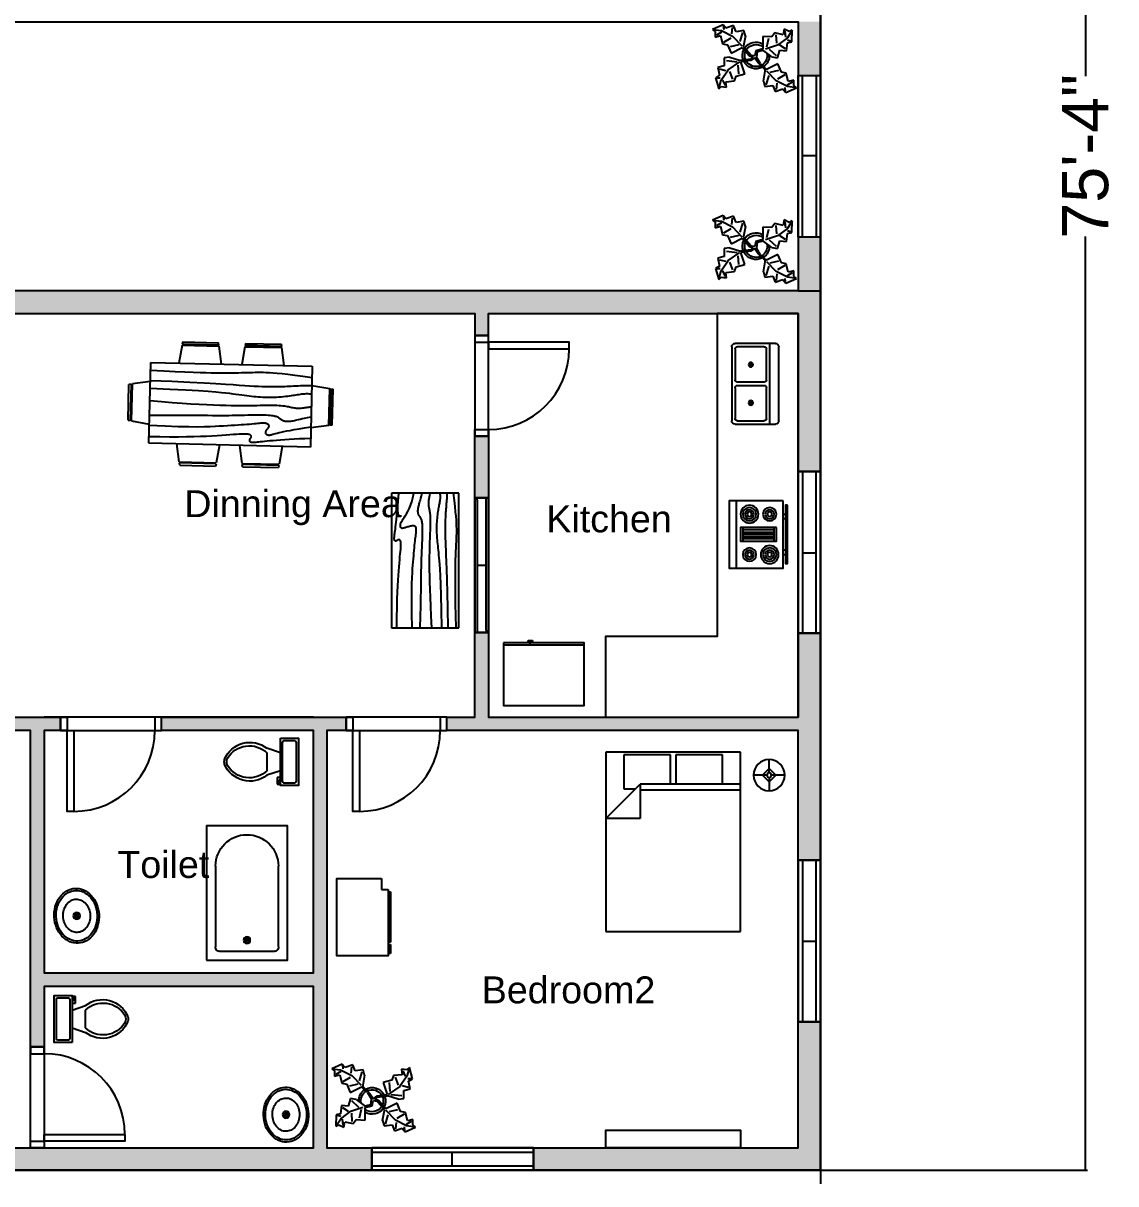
# Model space of a CAD drawing. Header units: inches. Extents: x -6214 to -2652, y -34 to 1855.
# Drawn here: x -3138 to -2652, y 35 to 552 of the extents above; entities that cross this region are included whole.
import ezdxf

# ---------------------------------------------------------------- set-up
doc = ezdxf.new("R2010")
doc.units = ezdxf.units.IN
doc.header["$MEASUREMENT"] = 0
for name, color, linetype in [('Blocks', 31, 'Continuous'), ('Dimension', 240, 'Continuous'), ('Door', 62, 'Continuous'), ('Hatches', 13, 'Continuous'), ('Text', 2, 'Continuous'), ('Window', 130, 'Continuous')]:
    doc.layers.add(name, color=color, linetype=linetype)
doc.styles.get("Standard").update_dxf_attribs({"font": 'arial.ttf'})
doc.dimstyles.new('Dim', dxfattribs={"dimscale": 5, "dimtxt": 4.125, "dimasz": 0.18, "dimexe": 0.18, "dimexo": 0.0625, "dimgap": 0.09, "dimtad": 0, "dimdec": 4, "dimzin": 0, "dimdsep": 46, "dimlunit": 4, "dimtxsty": 'Standard', "dimblk": 'ARCHTICK', "dimcen": 0.09, "dimadec": 0, "dimazin": 0, "dimtfac": 1, "dimtdec": 4, "dimtofl": 0, "dimtmove": 0, "dimatfit": 3, "dimfxl": 1, "dimtolj": 1, "dimtzin": 0, "dimarcsym": 0})

# ---------------------------------------------------------------- blocks, each defined once
blk = doc.blocks.new('Window1')
at = {"layer": 'Window'}
for p, q in [((-59, 5), (-60, 5)), ((-59, 1), (-60, 1)), ((-30, 5), (-30, 1)), ((-1, 5), (0, 5)), ((-1, 1), (0, 1))]:
    blk.add_line(p, q, dxfattribs=at)
blk.add_lwpolyline([(-60, 6), (0, 6), (0, 0), (-60, 0)], close=True, dxfattribs=at)
for points in [[(-59, 5), (-1, 5)], [(-1, 1), (-59, 1)]]:
    blk.add_lwpolyline(points, dxfattribs=at)
blk = doc.blocks.new('Window2')
at = {"layer": 'Window'}
for p, q in [((-72, 10), (0, 10)), ((-72, 0), (-72, 10)), ((-72, 8), (0, 8)), ((-36.29, 8), (-36.29, 2)), ((0, 10), (0, 0)), ((0, 2), (-72, 2)), ((0, 0), (-72, 0))]:
    blk.add_line(p, q, dxfattribs=at)
blk = doc.blocks.new('Range-Oven - 30 in top')
for p, q in [((0, -3), (30, -3)), ((12, -6), (18, -6)), ((13, -20), (13, -6)), ((14, -6), (14, -20)), ((15, -20), (15, -6)), ((16, -6), (16, -20)), ((17, -20), (17, -6)), ((18, -20), (12, -20)), ((6, -24), (6, -25)), ((8, -25), (8, -24)), ((22, -25), (22, -24)), ((24, -24), (24, -25))]:
    blk.add_line(p, q)
for points in [[(0, -24), (0, 0), (30, 0), (30, -24)], [(12, -21), (12, -5), (18, -5), (18, -21)], [(2, -26), (2, -25), (28, -25), (28, -26)]]:
    blk.add_lwpolyline(points, close=True)
for centre, radius in [((6, -9), 4), ((6, -9), 3), ((6, -9), 2), ((6, -9), 1), ((24, -9), 3), ((24, -9), 2), ((24, -9), 1), ((6, -18), 3), ((24, -18), 4), ((24, -18), 3), ((6, -18), 2), ((6, -18), 1), ((24, -18), 2), ((24, -18), 1)]:
    blk.add_circle(centre, radius)
blk = doc.blocks.new('Sink-double - 36 in top')
for p, q in [((-18, -4), (18, -4)), ((-0.75, -18.5), (-0.75, -6.5)), ((0.75, -6.5), (0.75, -18.5))]:
    blk.add_line(p, q)
for points in [[(-16.5, 0), (16.5, 0)], [(-18, -19.5), (-18, -1.5)], [(18, -1.5), (18, -19.5)], [(-16.5, -18.5), (-16.5, -6.5)], [(-15.5, -5.5), (-1.75, -5.5)], [(1.75, -5.5), (15.5, -5.5)], [(16.5, -6.5), (16.5, -18.5)], [(-1.75, -19.5), (-15.5, -19.5)], [(15.5, -19.5), (1.75, -19.5)], [(16.5, -21), (-16.5, -21)]]:
    blk.add_lwpolyline(points)
for centre, radius in [((-8.5, -12.5), 1), ((-8.5, -12.5), 0.5), ((8.5, -12.5), 1), ((8.5, -12.5), 0.5)]:
    blk.add_circle(centre, radius)
for centre, radius, start, end in [((-16.5, -1.5), 1.5, 90, 180), ((16.5, -1.5), 1.5, 0, 90), ((-15.5, -6.5), 1, 90, 180), ((-1.75, -6.5), 1, 0, 90), ((1.75, -6.5), 1, 90, 180), ((15.5, -6.5), 1, 0, 90), ((-16.5, -19.5), 1.5, 180, 270), ((-15.5, -18.5), 1, 180, 270), ((-1.75, -18.5), 1, 270, 0), ((1.75, -18.5), 1, 180, 270), ((15.5, -18.5), 1, 270, 0), ((16.5, -19.5), 1.5, 270, 0)]:
    blk.add_arc(centre, radius, start, end)
blk = doc.blocks.new('Bed - Queen')
at = {"linetype": 'Continuous'}
for p, q in [((0, -80.00003), (0, 0)), ((0, 0), (59.99999, 0)), ((59.99999, 0), (59.99999, -80.00003)), ((7.99999, -1.2), (28.79998, -1.2)), ((7.99999, -14.4), (7.99999, -1.2)), ((28.79998, -1.2), (28.79998, -14.4)), ((31.19999, -1.2), (51.99999, -1.2)), ((31.19999, -14.4), (31.19999, -1.2)), ((51.99999, -1.2), (51.99999, -16.4)), ((0, -14.4), (44.8, -14.4)), ((59.99999, -29.6), (44.8, -14.4)), ((44.8, -14.4), (44.8, -29.6)), ((44.8, -16.8), (0, -16.8)), ((51.99999, -16.4), (46.79936, -16.4)), ((44.8, -29.6), (59.99999, -29.6)), ((59.99999, -80.00003), (0, -80.00003))]:
    blk.add_line(p, q, dxfattribs=at)
blk = doc.blocks.new('Lamp - Table')
at = {"linetype": 'Continuous'}
for p, q in [((0, 7), (0, 1)), ((-1, 0), (-7, 0)), ((0, 3), (-3, 0)), ((-3, 0), (0, -3)), ((3, 0), (0, 3)), ((0, -3), (3, 0)), ((1, 0), (7, 0)), ((0, -1), (0, -7))]:
    blk.add_line(p, q, dxfattribs=at)
for radius in [7, 1]:
    blk.add_circle((0, 0), radius, dxfattribs=at)
blk = doc.blocks.new('Toilet - top')
for p, q in [((9.5, -6), (9.5, -2)), ((-10, -8.5), (-8, -8.5)), ((-10, -9.5), (-10, -8.5)), ((-7, -9.5), (-10, -9.5)), ((-8, -8.5), (-8, -8)), ((-7, -8), (-7, -9.5)), ((-4, -8), (-6, -14)), ((4, -8), (6, -14)), ((4, -14), (-4, -14))]:
    blk.add_line(p, q)
blk.add_lwpolyline([(10.5, -8), (10.5, 0), (-10.5, 0), (-10.5, -8)], close=True)
for points in [[(-9.5, -2), (-9.5, -6)], [(8.5, -1), (-8.5, -1)], [(-8.5, -7), (8.5, -7)]]:
    blk.add_lwpolyline(points)
for centre, radius, start, end in [((-8.62, -1.88), 0.884, 81.8699, 188.1301), ((8.62, -1.88), 0.884, 351.8699, 98.1301), ((-8.62, -6.12), 0.884, 171.8699, 278.1301), ((8.62, -6.12), 0.884, 261.8699, 8.1301), ((3.52, -21.58), 12.17, 141.4691, 247.9714), ((4.2, -21.82), 11.33, 136.3677, 238.9468), ((-3.52, -21.58), 12.17, 292.0284, 38.5307), ((-4.2, -21.82), 11.33, 301.053, 43.6321), ((0, -27.88), 4, 245.7318, 294.2682), ((0, -29), 4, 254.8605, 285.1395)]:
    blk.add_arc(centre, radius, start, end)
blk = doc.blocks.new('Bath Tub - 26 x 60 in.')
for p, q in [((8, -18), (10, -18)), ((9, -17), (9, -19))]:
    blk.add_line(p, q)
blk.add_lwpolyline([(0, -36), (0, 0), (60, 0), (60, -36)], close=True)
for points in [[(6, -4), (42, -4)], [(4, -30), (4, -6)], [(42, -32), (6, -32)]]:
    blk.add_lwpolyline(points)
for radius in [1.5, 1]:
    blk.add_circle((9, -18), radius)
for centre, radius, start, end in [((5.75, -5.75), 1.77, 81.8699, 188.1301), ((42, -18), 14, 270, 90), ((5.75, -30.25), 1.77, 171.8699, 278.1301)]:
    blk.add_arc(centre, radius, start, end)
blk = doc.blocks.new('Sink - Oval top')
for p, q in [((-1, 0), (1, 0)), ((0, 1), (0, -1))]:
    blk.add_line(p, q)
at = {"linetype": 'Continuous'}
for points in [[(-12.23, 0.39, 0.117634), (-11.46, -3.36, 0.104469), (-8.88, -6.8, 0.090016), (-5.08, -9.07, 0.08192), (-0.32, -10.02, 0.08192), (4.49, -9.38, 0.090016), (8.42, -7.36, 0.104469), (11.22, -4.09, 0.117634), (12.23, -0.39, 0.117634), (11.46, 3.36, 0.104469), (8.88, 6.8, 0.090016), (5.08, 9.07, 0.08192), (0.32, 10.02, 0.08192), (-4.49, 9.38, 0.090016), (-8.42, 7.36, 0.104469), (-11.22, 4.09, 0.117634)], [(-11.29, 0.16, 0.118622), (-10.52, -3.25, 0.104678), (-8.07, -6.36, 0.089562), (-4.54, -8.37, 0.081185), (-0.13, -9.15, 0.081185), (4.3, -8.49, 0.089562), (7.89, -6.58, 0.104678), (10.42, -3.55, 0.118622), (11.29, -0.16, 0.118622), (10.52, 3.25, 0.104678), (8.07, 6.36, 0.089562), (4.54, 8.37, 0.081185), (0.13, 9.15, 0.081185), (-4.3, 8.49, 0.089562), (-7.89, 6.58, 0.104678), (-10.42, 3.55, 0.118622)], [(-7.42, 0.08, 0.118283), (-6.91, -2.17, 0.104607), (-5.29, -4.21, 0.089718), (-2.97, -5.53, 0.081436), (-0.07, -6.04, 0.081436), (2.84, -5.59, 0.089718), (5.2, -4.33, 0.104607), (6.86, -2.32, 0.118283), (7.42, -0.08, 0.118283), (6.91, 2.17, 0.104607), (5.29, 4.21, 0.089718), (2.97, 5.53, 0.081436), (0.07, 6.04, 0.081436), (-2.84, 5.59, 0.089718), (-5.2, 4.33, 0.104607), (-6.86, 2.32, 0.118283)]]:
    blk.add_lwpolyline(points, format="xyb", close=True, dxfattribs=at)
for radius in [1.5, 1]:
    blk.add_circle((0, 0), radius)
blk = doc.blocks.new('Dining Set - 36 x 72 in.')
at = {"linetype": 'Continuous'}
for p, q in [((-22.2343, 26.00059), (-23.4847, 17.99762)), ((-22.2304, 26), (-5.7608, 26)), ((-22, 27.5), (-22.1562, 26.50042)), ((-5.8416, 26.5), (-22.1534, 26.5)), ((-22, 27.5), (-6, 27.5)), ((-5.8437, 26.49966), (-6, 27.5)), ((-4.5152, 17.99762), (-5.7655, 25.99926)), ((5.7657, 26.00059), (4.5153, 17.99762)), ((5.7696, 26), (22.2392, 26)), ((6, 27.5), (5.8438, 26.50042)), ((22.1584, 26.5), (5.8466, 26.5)), ((6, 27.5), (22, 27.5)), ((22.1563, 26.49966), (22, 27.5)), ((23.4848, 17.99762), (22.2345, 25.99926)), ((36, 18), (-36, 18)), ((-36, 18), (-36, -18)), ((36, -18), (36, 18)), ((-45.5, 8), (-44.5004, 8.15617)), ((-45.5, 8), (-45.5, -8)), ((-44.5, -8.15843), (-44.5, 8.15338)), ((-44.0006, 8.23428), (-35.9976, 9.48474)), ((-44, 8.23041), (-44, -8.23915)), ((44.0006, 8.23428), (35.9976, 9.48474)), ((44, 8.23041), (44, -8.23915)), ((44.5, -8.15843), (44.5, 8.15338)), ((45.5, 8), (44.5005, 8.15617)), ((45.5, 8), (45.5, -8)), ((-44.4997, -8.15631), (-45.5, -8)), ((-35.9976, -9.48476), (-43.9993, -8.2345)), ((35.9976, -9.48476), (43.9993, -8.2345)), ((44.4997, -8.15631), (45.5, -8)), ((-36, -18), (36, -18)), ((-22.2343, -26.0006), (-23.4847, -17.99762)), ((-4.5152, -17.99762), (-5.7655, -25.99928)), ((5.7657, -26.0006), (4.5153, -17.99762)), ((23.4848, -17.99762), (22.2345, -25.99928)), ((-22.2304, -26), (-5.7608, -26)), ((-22, -27.5), (-22.1562, -26.50044)), ((-5.8416, -26.5), (-22.1534, -26.5)), ((-22, -27.5), (-6, -27.5)), ((-5.8437, -26.49967), (-6, -27.5)), ((5.7696, -26), (22.2392, -26)), ((6, -27.5), (5.8438, -26.50044)), ((22.1584, -26.5), (5.8466, -26.5)), ((6, -27.5), (22, -27.5)), ((22.1563, -26.49967), (22, -27.5))]:
    blk.add_line(p, q, dxfattribs=at)
for points in [[(-36, 15), (-31.1772, 14.97754), (-26.8079, 14.91406), (-22.8538, 14.81543), (-19.276, 14.6875), (-16.0362, 14.53613), (-13.0957, 14.36718), (-10.4159, 14.18652), (-7.9583, 14), (-5.6904, 13.81315), (-3.6035, 13.63021), (-1.6954, 13.45508), (0.0365, 13.29166), (1.5945, 13.14388), (2.9811, 13.01562), (4.1988, 12.9108), (5.25, 12.83333), (6.1393, 12.78613), (6.8802, 12.76823), (7.4883, 12.77767), (7.9792, 12.8125), (8.3685, 12.87077), (8.6719, 12.95052), (8.9049, 13.0498), (9.0833, 13.16666), (9.2205, 13.29899), (9.3216, 13.44401), (9.3895, 13.59879), (9.4271, 13.76041), (9.4373, 13.92594), (9.4232, 14.09245), (9.3875, 14.257), (9.3333, 14.41666), (9.2638, 14.56917), (9.1836, 14.71484), (9.0975, 14.85465), (9.0104, 14.98958), (8.9272, 15.1206), (8.8529, 15.2487), (8.7922, 15.37483), (8.75, 15.5), (8.7305, 15.62467), (8.7344, 15.74739), (8.7617, 15.86621), (8.8125, 15.97916), (8.8867, 16.08431), (8.9844, 16.17968), (9.1055, 16.26334), (9.25, 16.33333), (9.4189, 16.38802), (9.6172, 16.42708), (9.8506, 16.45052), (10.125, 16.45833), (10.4463, 16.45052), (10.8203, 16.42708), (11.2529, 16.38802), (11.75, 16.33333), (12.3184, 16.26318), (12.9694, 16.17838), (13.7151, 16.07991), (14.5677, 15.96875), (15.5395, 15.84586), (16.6426, 15.71224), (17.8893, 15.56884), (19.2917, 15.41666), (20.859, 15.25667), (22.5879, 15.08984), (24.4721, 14.91715), (26.5052, 14.73958), (28.6809, 14.5581), (30.9929, 14.3737), (33.4347, 14.18733), (36, 14)], [(-36, 10), (-28.9766, 10.14274), (-23.1725, 10.20442), (-18.4241, 10.19775), (-14.5677, 10.13541), (-11.4399, 10.03011), (-8.877, 9.89453), (-6.7154, 9.74137), (-4.7917, 9.58333), (-2.9698, 9.43082), (-1.2246, 9.28515), (0.4415, 9.14534), (2.026, 9.01041), (3.5266, 8.87939), (4.9408, 8.7513), (6.266, 8.62516), (7.5, 8.5), (8.6411, 8.37549), (9.6914, 8.2539), (10.6538, 8.13818), (11.5312, 8.03125), (12.3267, 7.93603), (13.043, 7.85547), (13.6831, 7.79248), (14.25, 7.75), (14.7471, 7.7303), (15.1797, 7.73307), (15.5537, 7.75732), (15.875, 7.80208), (16.1494, 7.86637), (16.3828, 7.94922), (16.5811, 8.04964), (16.75, 8.16666), (16.8944, 8.29915), (17.0143, 8.44531), (17.1089, 8.60319), (17.1771, 8.77083), (17.218, 8.94629), (17.2305, 9.1276), (17.2137, 9.31282), (17.1667, 9.5), (17.0895, 9.6875), (16.987, 9.875), (16.8649, 10.0625), (16.7292, 10.25), (16.5856, 10.4375), (16.4401, 10.625), (16.2985, 10.8125), (16.1667, 11), (16.05, 11.18733), (15.9518, 11.3737), (15.8752, 11.5581), (15.8229, 11.73958), (15.798, 11.91715), (15.8034, 12.08984), (15.842, 12.25667), (15.9167, 12.41666), (16.0295, 12.56836), (16.1784, 12.70833), (16.3605, 12.83268), (16.5729, 12.9375), (16.8127, 13.01888), (17.0768, 13.07291), (17.3625, 13.0957), (17.6667, 13.08333), (17.9894, 13.03312), (18.3418, 12.94726), (18.7382, 12.82918), (19.1927, 12.68229), (19.7195, 12.51001), (20.3327, 12.31575), (21.0465, 12.10294), (21.875, 11.875), (22.8357, 11.63354), (23.959, 11.37304), (25.2786, 11.08618), (26.8282, 10.76562), (28.6414, 10.40405), (30.752, 9.99414), (33.1936, 9.52856), (36, 9)], [(-36, 5.5), (-30.7157, 5.3348), (-26.069, 5.20963), (-21.9946, 5.11767), (-18.4271, 5.05208), (-15.3009, 5.00602), (-12.5508, 4.97265), (-10.1112, 4.94515), (-7.9167, 4.91666), (-5.909, 4.88167), (-4.0586, 4.83984), (-2.3429, 4.79215), (-0.7396, 4.73958), (0.7739, 4.6831), (2.22, 4.6237), (3.6213, 4.56233), (5, 4.5), (6.373, 4.43782), (7.7344, 4.3776), (9.0723, 4.32129), (10.375, 4.27083), (11.6309, 4.22819), (12.8281, 4.19531), (13.9551, 4.17415), (15, 4.16666), (15.954, 4.17448), (16.819, 4.19791), (17.6001, 4.23698), (18.3021, 4.29166), (18.9299, 4.36198), (19.4883, 4.44791), (19.9823, 4.54948), (20.4167, 4.66666), (20.7969, 4.79899), (21.1302, 4.94401), (21.4245, 5.09879), (21.6875, 5.26041), (21.9271, 5.42594), (22.1511, 5.59245), (22.3672, 5.757), (22.5834, 5.91666), (22.8065, 6.06868), (23.0404, 6.21093), (23.2879, 6.34147), (23.5521, 6.45833), (23.8358, 6.55957), (24.142, 6.64323), (24.4735, 6.70735), (24.8334, 6.75), (25.2235, 6.76969), (25.642, 6.76692), (26.0858, 6.74267), (26.5521, 6.69791), (27.0379, 6.63362), (27.5404, 6.55078), (28.0565, 6.45036), (28.5834, 6.33333), (29.1242, 6.19987), (29.7071, 6.04687), (30.3661, 5.87044), (31.1354, 5.66666), (32.0493, 5.43164), (33.142, 5.16146), (34.4475, 4.85221), (36, 4.5)], [(-36, -1), (-30.7915, -0.6591), (-26.0195, -0.38216), (-21.6519, -0.16284), (-17.6563, 0.00521), (-14.0005, 0.12833), (-10.6523, 0.21289), (-7.5796, 0.26522), (-4.75, 0.29166), (-2.134, 0.29793), (0.2878, 0.28711), (2.5317, 0.26163), (4.6146, 0.22396), (6.5529, 0.17651), (8.3633, 0.12174), (10.0623, 0.06209), (11.6667, 0), (13.1899, -0.06201), (14.6341, -0.1211), (15.9982, -0.17432), (17.2813, -0.21875), (18.4823, -0.25147), (19.6003, -0.26953), (20.6343, -0.27002), (21.5834, -0.25), (22.4481, -0.20768), (23.2357, -0.14584), (23.9549, -0.06836), (24.6146, 0.02083), (25.2235, 0.11784), (25.7904, 0.21875), (26.3241, 0.31966), (26.8334, 0.41666), (27.3265, 0.50618), (27.8099, 0.58593), (28.2894, 0.65397), (28.7709, 0.70833), (29.2601, 0.74707), (29.763, 0.76823), (30.2855, 0.76985), (30.8334, 0.75), (31.4088, 0.70784), (31.9994, 0.64713), (32.589, 0.57275), (33.1615, 0.48958), (33.7008, 0.4025), (34.1908, 0.3164), (34.6153, 0.23616), (34.9584, 0.16666), (35.2099, 0.11165), (35.3848, 0.07031), (35.504, 0.04069), (35.5886, 0.02083), (35.6594, 0.00879), (35.7377, 0.0026), (35.8442, 0.00032), (36, 0)], [(-36, -6.5), (-27.1843, -6.31267), (-20.084, -6.1263), (-14.469, -5.9419), (-10.1094, -5.76042), (-6.7752, -5.58285), (-4.2363, -5.41016), (-2.2629, -5.24333), (-0.625, -5.08334), (0.8708, -4.93099), (2.2715, -4.78646), (3.5872, -4.64974), (4.8281, -4.52084), (6.0046, -4.39974), (7.127, -4.28646), (8.2053, -4.18099), (9.25, -4.08334), (10.2705, -3.99382), (11.2734, -3.91407), (12.2647, -3.84603), (13.25, -3.79167), (14.2354, -3.75293), (15.2266, -3.73177), (16.2295, -3.73015), (17.25, -3.75), (18.2912, -3.79248), (19.3451, -3.85547), (20.4009, -3.93604), (21.4479, -4.03125), (22.4754, -4.13819), (23.4727, -4.25391), (24.4289, -4.37549), (25.3334, -4.5), (26.1785, -4.62492), (26.9694, -4.74935), (27.7145, -4.87281), (28.4219, -4.99479), (29.1, -5.11483), (29.7572, -5.23242), (30.4016, -5.34709), (31.0417, -5.45834), (31.6837, -5.56437), (32.3262, -5.65821), (32.9658, -5.73153), (33.599, -5.77604), (34.2224, -5.78345), (34.8327, -5.74545), (35.4264, -5.65373), (36, -5.5)], [(-36, -10), (-26.4022, -9.81299), (-18.4675, -9.62891), (-11.9839, -9.45069), (-6.7396, -9.28125), (-2.5226, -9.12354), (0.8789, -8.98047), (3.6769, -8.85498), (6.0833, -8.75), (8.2767, -8.66765), (10.3021, -8.60677), (12.1712, -8.56543), (13.8958, -8.54167), (15.4876, -8.53353), (16.9583, -8.53907), (18.3197, -8.55632), (19.5834, -8.58334), (20.7616, -8.61841), (21.8685, -8.66081), (22.9188, -8.71004), (23.9271, -8.76563), (24.9081, -8.82707), (25.8763, -8.89388), (26.8465, -8.96558), (27.8334, -9.04167), (28.8474, -9.12118), (29.8828, -9.20117), (30.93, -9.27824), (31.9792, -9.34896), (33.0205, -9.40991), (34.0443, -9.45768), (35.0407, -9.48885), (36, -9.5)], [(-36, -14.5), (-30.0881, -14.33513), (-25.0332, -14.21224), (-20.7312, -14.12647), (-17.0781, -14.07292), (-13.97, -14.04671), (-11.3027, -14.04297), (-8.9724, -14.05681), (-6.875, -14.08334), (-4.9224, -14.11833), (-3.0905, -14.16016), (-1.3709, -14.20785), (0.2448, -14.26042), (1.7647, -14.3169), (3.1973, -14.3763), (4.5507, -14.43767), (5.8333, -14.5), (7.0554, -14.5621), (8.235, -14.62175), (9.3922, -14.67652), (10.5469, -14.72396), (11.7192, -14.76164), (12.929, -14.78711), (14.1965, -14.79794), (15.5417, -14.79167), (16.9933, -14.76424), (18.6152, -14.70508), (20.4804, -14.60197), (22.6615, -14.44271), (25.2312, -14.21509), (28.2624, -13.9069), (31.8277, -13.50594), (36, -13)]]:
    blk.add_lwpolyline(points, dxfattribs=at)
blk = doc.blocks.new('Plant - Rubber or Philodendron')
at = {"linetype": 'Continuous'}
for p, q in [((-16.2005, 11.4774), (-13.9899, 8.1064)), ((-16.2005, 11.4774), (-14.8639, 10.7964)), ((-16.0159, 6.3329), (-16.2005, 11.4774)), ((-14.8639, 10.7964), (-12.6195, 11.8975)), ((-13.3174, 8.325), (-13.0735, 11.0065)), ((-12.6195, 11.8975), (-12.1909, 9.4345)), ((4.6914, 8.8812), (5.3859, 11.2828)), ((5.3859, 11.2828), (8.8871, 10.7908)), ((5.9878, 10.4842), (7.1971, 6.3869)), ((8.8871, 10.7908), (9.9809, 13.4933)), ((9.9809, 13.4933), (13.3837, 12.301)), ((15.3859, 11.3055), (10.3916, 8.7942)), ((10.5828, 12.6946), (10.8893, 9.7953)), ((13.3837, 12.301), (14.68, 13.9039)), ((14.5816, 13.2037), (14.3848, 11.8033)), ((14.68, 13.9039), (19.3848, 11.8146)), ((15.2875, 10.6053), (17.5907, 9.2105)), ((19.3848, 11.8146), (15.3859, 11.3055)), ((19.3848, 11.8146), (18.1868, 10.9119)), ((18.1868, 10.9119), (18.1925, 8.4119)), ((-14.0069, 5.8704), (-16.0159, 6.3329)), ((-15.3434, 6.5514), (-13.9984, 6.9884)), ((-13.5868, 2.2894), (-14.0069, 5.8704)), ((-13.9899, 8.1064), (-9.5434, 4.7185)), ((-12.1909, 9.4345), (-8.3829, 10.3)), ((-8.8369, 9.409), (-9.0894, 5.6095)), ((-8.3829, 10.3), (-7.0549, 8.501)), ((-7.0549, 8.501), (-3.0284, 8.6941)), ((-4.8529, 4.012), (-5.7184, 7.82)), ((-3.0284, 8.6941), (-3.0709, 3.1041)), ((4.6914, 8.8812), (5.5014, 4.4831)), ((10.3916, 8.7942), (6.2847, 4.4028)), ((14.2977, 6.1031), (10.9934, 7.9956)), ((14.8995, 5.3044), (12.7005, 4.8994)), ((15.7909, 9.1065), (14.8995, 5.3044)), ((18.1925, 8.4119), (15.7909, 9.1065)), ((-10.6784, 2.491), (-13.5868, 2.2894)), ((-13.1329, 3.1804), (-10.6614, 4.727)), ((-9.5858, -0.8715), (-10.6784, 2.491)), ((-9.5434, 4.7185), (-4.1917, 2.9888)), ((-9.1318, 0.0195), (-5.9793, 2.9025)), ((-7.1228, -0.443), (-3.5248, 2.2131)), ((-3.5248, 2.2131), (-3.3011, 2.4355)), ((-3.3011, 2.4355), (-0.5306, 1.7947)), ((-3.0709, 3.1041), (0.0797, 2.3163)), ((-0.5306, 1.7947), (-0.2255, -0.5527)), ((-0.5306, 1.7947), (-0.5306, 1.7947)), ((0.0797, 2.3163), (0.4866, -0.031)), ((0.4866, -0.031), (2.1141, 0.2298)), ((2.1141, 0.2298), (5.4346, 3.9146)), ((6.1032, 3.6844), (2.8262, -0.031)), ((5.4346, 3.9146), (5.5014, 4.4831)), ((11.1089, 1.1958), (6.1032, 3.6844)), ((7.7005, 4.8881), (11.5025, 3.9967)), ((12.7005, 4.8994), (11.1089, 1.1958)), ((-11.3237, -7.2629), (-9.7321, -3.5593)), ((-9.7321, -3.5593), (-4.7264, -6.0479)), ((-7.1228, -0.443), (-9.5858, -0.8715)), ((-2.019, -3.6148), (-4.7264, -6.0479)), ((-4.0579, -6.2781), (-0.9375, -3.1608)), ((-2.019, -3.6148), (-0.2255, -0.5527)), ((-0.9375, -3.1608), (0.5883, -0.8135)), ((0.5883, -0.8135), (2.2447, -2.0916)), ((2.8262, -0.031), (1.3003, -0.5527)), ((1.3003, -0.5527), (2.4193, -1.4655)), ((2.2447, -2.0916), (6.7108, -2.6626)), ((2.4193, -1.4655), (6.895, -2.1175)), ((4.943, -7.9659), (6.7108, -2.6626)), ((11.6605, -0.5413), (6.895, -2.1175)), ((12.3677, -6.1981), (7.219, -2.6772)), ((8.125, -4.0768), (7.7715, -7.9659)), ((8.3544, -2.7453), (13.1973, -2.1704)), ((11.6605, -0.5413), (14.1354, -0.8948)), ((14.1354, -0.8948), (14.1354, -4.4304)), ((14.1354, -4.4304), (16.9638, -5.1375)), ((16.9638, -5.1375), (16.2567, -8.673)), ((-14.4141, -11.4699), (-13.5228, -7.6679)), ((-13.5228, -7.6679), (-11.3237, -7.2629)), ((-12.921, -8.4665), (-9.6166, -10.359)), ((-6.3237, -7.2516), (-10.1257, -6.3602)), ((-9.0148, -11.1577), (-4.9047, -6.8122)), ((-4.611, -12.8477), (-5.8203, -8.7504)), ((-4.1246, -6.8466), (-4.0579, -6.2781)), ((-3.3146, -11.2447), (-4.1246, -6.8466)), ((8.8321, -9.0266), (4.943, -7.9659)), ((9.5392, -11.1479), (8.8321, -9.0266)), ((10.2463, -10.4408), (11.6605, -6.9053)), ((15.5496, -10.7943), (12.3677, -6.1981)), ((16.2567, -5.8446), (13.4283, -6.5517)), ((17.3174, -9.7337), (15.9032, -9.7337)), ((16.2567, -8.673), (18.0245, -9.7337)), ((18.0245, -9.7337), (16.6103, -14.6834)), ((-18.008, -14.1781), (-16.8101, -13.2754)), ((-18.008, -14.1781), (-14.0091, -13.669)), ((-13.3032, -16.2674), (-18.008, -14.1781)), ((-16.8157, -10.7754), (-14.4141, -11.4699)), ((-16.8101, -13.2754), (-16.8157, -10.7754)), ((-13.9107, -12.9688), (-16.2139, -11.574)), ((-14.0091, -13.669), (-9.0148, -11.1577)), ((-12.0069, -14.6645), (-13.3032, -16.2674)), ((-13.2048, -15.5672), (-13.008, -14.1668)), ((-8.6042, -15.8568), (-12.0069, -14.6645)), ((-9.206, -15.0581), (-9.5126, -12.1588)), ((-7.5103, -13.1543), (-8.6042, -15.8568)), ((-4.0092, -13.6463), (-7.5103, -13.1543)), ((-3.3146, -11.2447), (-4.0092, -13.6463)), ((13.4283, -11.5015), (9.5392, -11.1479)), ((13.0748, -13.9763), (13.4283, -11.5015)), ((15.5496, -13.6228), (13.0748, -13.9763)), ((14.8425, -10.7943), (13.7819, -13.2692)), ((16.6103, -14.6834), (15.5496, -10.7943)), ((16.6103, -14.6834), (15.5496, -13.6228))]:
    blk.add_line(p, q, dxfattribs=at)
for centre, radius, start, end in [((0, 0), 6.1275, 34.37569, 120.1028), ((0.0308, 0.1664), 6, 178.6147, 235.1169), ((0.0308, 0.1664), 5, 168.1647, 238.6725), ((-0.0601, -0.2075), 5.2461, 33.82192, 124.9414), ((-0.2664, 0.1682), 5.2775, 338.4094, 20.03007), ((-0.098, 0.1364), 6.1288, 341.2017, 26.09184), ((-0.0234, 0.3825), 6.1492, 242.5812, 331.2714), ((-0.1102, 0.4886), 5.2883, 247.3711, 327.472)]:
    blk.add_arc(centre, radius, start, end, dxfattribs=at)
blk = doc.blocks.new('Refrigerator-2 door - 36 in top')
for p, q in [((0, -26.999999), (36, -26.999999)), ((11, -27.999999), (11, -28.999999)), ((11, -28.999999), (13, -28.999999)), ((12, -26.999999), (12, -28.999999)), ((13, -28.999999), (13, -27.999999))]:
    blk.add_line(p, q)
blk.add_lwpolyline([(0, -27.999999), (0, 0), (36, 0), (36, -27.999999)], close=True)
blk = doc.blocks.new('Table - Rectangular Woodgrain 60 x 30 in.')
at = {"linetype": 'Continuous'}
for p, q in [((0, 0), (0, -30)), ((60, 0), (0, 0)), ((60, -30), (60, 0)), ((0, -30), (60, -30))]:
    blk.add_line(p, q, dxfattribs=at)
for points in [[(0, -2.4), (4.8155, -2.418), (9.0302, -2.4688), (12.709, -2.5477), (15.9167, -2.65), (18.7181, -2.7711), (21.1781, -2.9063), (23.3616, -3.0508), (25.3333, -3.2), (27.1477, -3.3495), (28.8172, -3.4958), (30.3437, -3.636), (31.7291, -3.7667), (32.9756, -3.8849), (34.0849, -3.9875), (35.059, -4.0714), (35.9, -4.1334), (36.6114, -4.1711), (37.2041, -4.1854), (37.6906, -4.1779), (38.0833, -4.15), (38.3948, -4.1034), (38.6375, -4.0396), (38.8239, -3.9602), (38.9666, -3.8667), (39.0764, -3.7608), (39.1573, -3.6448), (39.2116, -3.521), (39.2416, -3.3917), (39.2498, -3.2593), (39.2385, -3.1261), (39.21, -2.9944), (39.1666, -2.8667), (39.111, -2.7447), (39.0468, -2.6281), (38.978, -2.5163), (38.9083, -2.4083), (38.8418, -2.3035), (38.7823, -2.201), (38.7337, -2.1001), (38.7, -2), (38.6844, -1.9003), (38.6875, -1.8021), (38.7094, -1.707), (38.75, -1.6167), (38.8094, -1.5326), (38.8875, -1.4563), (38.9844, -1.3893), (39.1, -1.3333), (39.2351, -1.2896), (39.3937, -1.2583), (39.5804, -1.2396), (39.8, -1.2333), (40.057, -1.2396), (40.3562, -1.2583), (40.7023, -1.2896), (41.1, -1.3333), (41.5547, -1.3895), (42.0755, -1.4573), (42.6721, -1.5361), (43.3542, -1.625), (44.1316, -1.7233), (45.014, -1.8302), (46.0114, -1.9449), (47.1333, -2.0667), (48.3862, -2.1947), (49.7625, -2.3281), (51.2513, -2.4663), (52.8416, -2.6083), (54.5226, -2.7535), (56.2833, -2.9011), (58.1127, -3.0501), (60, -3.2)], [(0, -9.2), (6.5759, -9.0858), (11.9385, -9.0365), (16.2527, -9.0418), (19.6833, -9.0917), (22.3952, -9.1759), (24.5531, -9.2844), (26.322, -9.4069), (27.8666, -9.5333), (29.3241, -9.6553), (30.7203, -9.7719), (32.0532, -9.8837), (33.3208, -9.9917), (34.5213, -10.0965), (35.6526, -10.199), (36.7128, -10.2999), (37.7, -10.4), (38.6129, -10.4996), (39.4531, -10.5969), (40.223, -10.6895), (40.925, -10.775), (41.5613, -10.8512), (42.1344, -10.9156), (42.6465, -10.966), (43.1, -11), (43.4976, -11.0158), (43.8437, -11.0136), (44.143, -10.9942), (44.4, -10.9583), (44.6195, -10.9069), (44.8062, -10.8406), (44.9648, -10.7603), (45.1, -10.6667), (45.2155, -10.5598), (45.3114, -10.4365), (45.3871, -10.2929), (45.4416, -10.125), (45.4743, -9.929), (45.4844, -9.7011), (45.4709, -9.4371), (45.4333, -9.1333), (45.3716, -8.7883), (45.2896, -8.4104), (45.1919, -8.0107), (45.0833, -7.6), (44.9685, -7.1893), (44.8521, -6.7896), (44.7388, -6.4117), (44.6333, -6.0667), (44.54, -5.7628), (44.4614, -5.4979), (44.4001, -5.2675), (44.3583, -5.0667), (44.3384, -4.8909), (44.3427, -4.7354), (44.3736, -4.5956), (44.4333, -4.4667), (44.5236, -4.3453), (44.6427, -4.2333), (44.7884, -4.1339), (44.9583, -4.05), (45.1501, -3.9849), (45.3614, -3.9417), (45.59, -3.9234), (45.8333, -3.9333), (46.0915, -3.9749), (46.3734, -4.0531), (46.6906, -4.1736), (47.0542, -4.3417), (47.4756, -4.5629), (47.9661, -4.8427), (48.5372, -5.1866), (49.2, -5.6), (49.9676, -6.0844), (50.8594, -6.625), (51.8965, -7.2031), (53.1, -7.8), (54.491, -8.3969), (56.0906, -8.975), (57.9199, -9.5156), (60, -10)], [(0, -12.8), (5.1847, -12.9322), (9.6213, -13.0323), (13.3963, -13.1059), (16.5958, -13.1583), (19.3063, -13.1952), (21.614, -13.2219), (23.6054, -13.2439), (25.3666, -13.2667), (26.9728, -13.2947), (28.4531, -13.3281), (29.8256, -13.3663), (31.1083, -13.4083), (32.3191, -13.4535), (33.476, -13.501), (34.597, -13.5501), (35.7, -13.6), (36.7984, -13.6497), (37.8875, -13.6979), (38.9578, -13.743), (40, -13.7833), (41.0047, -13.8174), (41.9625, -13.8438), (42.864, -13.8607), (43.7, -13.8667), (44.4631, -13.8604), (45.1552, -13.8417), (45.7801, -13.8104), (46.3416, -13.7667), (46.8439, -13.7104), (47.2906, -13.6417), (47.6858, -13.5604), (48.0333, -13.4667), (48.3375, -13.3608), (48.6042, -13.2448), (48.8396, -13.121), (49.05, -12.9917), (49.2417, -12.8593), (49.4208, -12.7261), (49.5937, -12.5944), (49.7667, -12.4667), (49.9452, -12.3451), (50.1323, -12.2313), (50.3303, -12.1268), (50.5416, -12.0333), (50.7686, -11.9524), (51.0135, -11.8854), (51.2788, -11.8341), (51.5666, -11.8), (51.8785, -11.7843), (52.2116, -11.7865), (52.562, -11.8059), (52.926, -11.8417), (53.2998, -11.8931), (53.6795, -11.9594), (54.0614, -12.0397), (54.4416, -12.1333), (54.8223, -12.2401), (55.2293, -12.3625), (55.6942, -12.5037), (56.2489, -12.6667), (56.9251, -12.8547), (57.7545, -13.0708), (58.7689, -13.3182), (60, -13.6)], [(0, -18), (5.124, -17.7273), (9.6609, -17.5057), (13.6705, -17.3303), (17.2125, -17.1958), (20.3467, -17.0973), (23.1328, -17.0297), (25.6307, -16.9878), (27.9, -16.9667), (29.9928, -16.9617), (31.9302, -16.9703), (33.7254, -16.9907), (35.3917, -17.0208), (36.9423, -17.0588), (38.3906, -17.1026), (39.7499, -17.1503), (41.0333, -17.2), (42.2519, -17.2496), (43.4073, -17.2969), (44.4986, -17.3395), (45.525, -17.375), (46.4858, -17.4012), (47.3802, -17.4156), (48.2074, -17.416), (48.9667, -17.4), (49.6583, -17.3662), (50.2872, -17.3167), (50.8595, -17.2547), (51.3812, -17.1833), (51.8584, -17.1057), (52.2971, -17.025), (52.7034, -16.9443), (53.0833, -16.8667), (53.443, -16.7951), (53.789, -16.7313), (54.128, -16.6768), (54.4666, -16.6334), (54.8115, -16.6024), (55.1693, -16.5854), (55.5465, -16.5841), (55.95, -16.6), (56.3828, -16.6337), (56.8346, -16.6823), (57.2915, -16.7418), (57.7396, -16.8084), (58.165, -16.878), (58.5539, -16.9469), (58.8924, -17.0111), (59.1666, -17.0667), (59.3679, -17.1107), (59.5078, -17.1438), (59.6032, -17.1675), (59.6708, -17.1833), (59.7275, -17.193), (59.7901, -17.1979), (59.8753, -17.1998), (60, -17.2)], [(0, -22.4), (8.0098, -22.2501), (14.4094, -22.1011), (19.4168, -21.9535), (23.25, -21.8083), (26.1269, -21.6663), (28.2656, -21.5281), (29.884, -21.3947), (31.2, -21.2667), (32.3967, -21.1448), (33.5172, -21.0292), (34.5697, -20.9198), (35.5625, -20.8167), (36.5037, -20.7198), (37.4015, -20.6292), (38.2642, -20.5448), (39.1, -20.4667), (39.9164, -20.3951), (40.7187, -20.3313), (41.5117, -20.2768), (42.3, -20.2333), (43.0883, -20.2024), (43.8812, -20.1854), (44.6836, -20.1841), (45.5, -20.2), (46.3328, -20.234), (47.1747, -20.2844), (48.0163, -20.3488), (48.8479, -20.425), (49.66, -20.5106), (50.4429, -20.6031), (51.1872, -20.7004), (51.8833, -20.8), (52.5246, -20.8999), (53.1166, -20.9995), (53.6681, -21.0983), (54.1875, -21.1958), (54.6834, -21.2919), (55.1646, -21.3859), (55.6394, -21.4777), (56.1167, -21.5667), (56.6028, -21.6515), (57.0961, -21.7266), (57.5929, -21.7852), (58.0896, -21.8208), (58.5823, -21.8268), (59.0674, -21.7964), (59.5412, -21.723), (60, -21.6)], [(0, -25.2), (8.6355, -25.0504), (15.7026, -24.9031), (21.4049, -24.7606), (25.9458, -24.625), (29.529, -24.4988), (32.3578, -24.3844), (34.6359, -24.284), (36.5667, -24.2), (38.3213, -24.1341), (39.9417, -24.0854), (41.437, -24.0523), (42.8167, -24.0333), (44.0901, -24.0268), (45.2667, -24.0313), (46.3557, -24.0451), (47.3667, -24.0667), (48.309, -24.0947), (49.1928, -24.1287), (50.0284, -24.168), (50.826, -24.2125), (51.5959, -24.2617), (52.3483, -24.3151), (53.0935, -24.3725), (53.8417, -24.4334), (54.6009, -24.497), (55.3699, -24.561), (56.1454, -24.6226), (56.9239, -24.6792), (57.7021, -24.7279), (58.4764, -24.7662), (59.2435, -24.7911), (60, -24.8)], [(0, -28.8), (5.6867, -28.6681), (10.45, -28.5698), (14.407, -28.5012), (17.675, -28.4584), (20.3711, -28.4374), (22.6125, -28.4344), (24.5164, -28.4455), (26.2, -28.4667), (27.762, -28.4947), (29.2276, -28.5281), (30.6033, -28.5663), (31.8958, -28.6084), (33.1118, -28.6535), (34.2578, -28.7011), (35.3405, -28.7501), (36.3666, -28.8), (37.3443, -28.8497), (38.288, -28.8974), (39.2137, -28.9412), (40.1375, -28.9792), (41.0753, -29.0093), (42.0432, -29.0297), (43.0572, -29.0384), (44.1333, -29.0333), (45.2936, -29.0114), (46.5843, -28.9641), (48.0579, -28.8816), (49.7666, -28.7542), (51.7629, -28.5721), (54.0989, -28.3255), (56.8272, -28.0048), (60, -27.6)]]:
    blk.add_lwpolyline(points, dxfattribs=at)
blk = doc.blocks.new('Base Cabinet 1 Door - side')
for p, q in [((-24, 33.5), (-23.5, 33.5)), ((-24, 29.5), (-24, 33.5)), ((-23.5, 33.5), (-23.5, 29.5)), ((-23.5, 29.5), (-24, 29.5)), ((-24, 6), (-24, 28.5)), ((-24, 28.5), (-23.5, 28.5)), ((-23.5, 28.5), (-23.5, 6)), ((-23.5, 6), (-24, 6)), ((-20, 5), (-23, 5)), ((-20, 0), (-20, 5))]:
    blk.add_line(p, q)
blk.add_lwpolyline([(-23, 5), (-23, 34.5), (0, 34.5), (0, 0), (-20, 0)])
blk = doc.blocks.new('_ArchTick')
at = {"color": 0, "linetype": 'ByBlock', "const_width": 0.15}
blk.add_lwpolyline([(-0.5, -0.5), (0.5, 0.5)], dxfattribs=at)
blk = doc.blocks.new('*D50')
at = {"layer": 'Defpoints', "color": 0, "transparency": 16777216}
for p in [(-2783.17, 944.93), (-2783.17, 40.93), (-2665.12, 40.93)]:
    blk.add_point(p, dxfattribs=at)
at = {"layer": 'Dimension', "color": 0, "lineweight": -2, "transparency": 16777216}
for p, q in [((-2782.86, 944.93), (-2664.22, 944.93)), ((-2665.12, 944.93), (-2665.12, 528.72)), ((-2665.12, 40.93), (-2665.12, 457.13)), ((-2782.86, 40.93), (-2664.22, 40.93))]:
    blk.add_line(p, q, dxfattribs=at)
at = {"layer": 'Dimension', "color": 0, "lineweight": -2, "transparency": 16777216, "xscale": 0.8999999999999999, "yscale": 0.8999999999999999, "zscale": 0.8999999999999999}
for p, rotation in [((-2665.12, 944.93), 90), ((-2665.12, 40.93), 270)]:
    blk.add_blockref('_ArchTick', p, dxfattribs=dict(at, rotation=rotation))
at = {"layer": 'Dimension', "color": 0, "transparency": 16777216, "insert": (-2665.12, 492.93), "char_height": 20.625, "attachment_point": 5, "rotation": 90}
blk.add_mtext('\\A1;75\'-4"', dxfattribs=at)

msp = doc.modelspace()

# ---------------------------------------------------------------- hatches: boundary and pattern name
at = {"layer": 'Hatches', "linetype": 'Continuous'}
h = msp.add_hatch(color=256, dxfattribs=at)
h.dxf.hatch_style = 1
h.paths.add_polyline_path([(-4133.16851, 552.92523), (-4143.16851, 552.92523), (-4143.16851, 528.92523), (-4133.16851, 528.92523)])
h.paths.add_polyline_path([(-4133.16851, 456.92523), (-4143.16851, 456.92523), (-4143.16851, 432.92523), (-4133.16851, 432.92523)])
h.paths.add_polyline_path([(-2783.16851, 552.92523), (-2793.16851, 552.92523), (-2793.16851, 528.92523), (-2783.16851, 528.92523)])
h.paths.add_polyline_path([(-2783.16851, 456.92523), (-2793.16851, 456.92523), (-2793.16851, 432.92523), (-2783.16851, 432.92523)])
at = {"layer": 'Hatches'}
h = msp.add_hatch(color=256, dxfattribs=at)
h.dxf.hatch_style = 1
h.paths.add_polyline_path([(-2783.16851, 40.92523), (-2911.06043, 40.92523), (-2911.06043, 50.92523), (-2793.16851, 50.92523), (-2793.16851, 107.15507), (-2783.16851, 107.15507)])
h.paths.add_polyline_path([(-2783.16851, 352.3864), (-2793.16851, 352.3864), (-2793.16851, 422.92523), (-2829.16851, 422.92523), (-2931.16851, 422.92523), (-2931.16851, 413.13522), (-2937.16851, 413.13522), (-2937.16851, 422.92523), (-3022.13404, 422.92523), (-3022.13404, 432.92523), (-2783.16851, 432.92523)])
h.paths.add_polyline_path([(-3094.13404, 422.92523), (-3230.56909, 422.92523), (-3230.56909, 426.92523), (-3227.56909, 426.92523), (-3227.56909, 432.92523), (-3094.13404, 432.92523)])
h.paths.add_polyline_path([(-3308.56853, 422.92523), (-3393.16851, 422.92523), (-3393.16851, 242.92523), (-3382.29292, 242.92523), (-3382.29292, 236.92523), (-3393.16851, 236.92523), (-3393.16851, 179.15507), (-3403.16851, 179.15507), (-3403.16851, 432.92523), (-3311.56853, 432.92523), (-3311.56853, 426.92523), (-3308.56853, 426.92523)])
h.paths.add_polyline_path([(-2793.16851, 236.92523), (-2937.16851, 236.92523), (-2949.63135, 236.92523), (-2949.63135, 242.92523), (-2937.16851, 242.92523), (-2937.16851, 280.69421), (-2931.16851, 280.69421), (-2931.16851, 242.92523), (-2793.16851, 242.92523)])
h.paths.add_polyline_path([(-2931.16851, 340.69421), (-2937.16851, 340.69421), (-2937.16851, 368.1355), (-2931.16851, 368.1355)])
h = msp.add_hatch(color=256, dxfattribs=at)
h.dxf.hatch_style = 1
h.paths.add_polyline_path([(-2783.16851, 352.3864), (-2793.16851, 352.3864), (-2793.16851, 422.92523), (-2829.16851, 422.92523), (-2931.16851, 422.92523), (-2931.16851, 413.13522), (-2937.16851, 413.13522), (-2937.16851, 422.92523), (-3230.56909, 422.92523), (-3230.56909, 426.92523), (-3227.56909, 426.92523), (-3227.56909, 432.92523), (-2783.16851, 432.92523)])
h = msp.add_hatch(color=256, dxfattribs=at)
h.dxf.hatch_style = 1
h.paths.add_polyline_path([(-2983.06043, 40.92523), (-2983.06043, 50.92523), (-3003.16851, 50.92523), (-3003.16851, 236.92523), (-2994.63107, 236.92523), (-2994.63107, 242.92523), (-3003.16851, 242.92523), (-3009.16851, 242.92523), (-3076.86524, 242.92523), (-3076.86524, 236.92523), (-3009.16851, 236.92523), (-3009.16851, 200.92523), (-3009.16851, 128.89843), (-3129.16851, 128.89843), (-3129.16851, 236.92523), (-3121.86524, 236.92523), (-3121.86524, 242.92523), (-3129.16851, 242.92523), (-3135.16851, 242.92523), (-3207.73071, 242.92523), (-3207.73071, 236.92523), (-3135.16851, 236.92523), (-3135.16851, 95.92495), (-3129.16851, 95.92495), (-3129.16851, 110.92523), (-3129.16851, 116.92523), (-3129.16851, 122.89843), (-3009.16851, 122.89843), (-3009.16851, 116.92523), (-3009.16851, 110.92523), (-3009.16851, 50.92523), (-3129.16851, 50.92523), (-3135.16851, 50.92523), (-3245.32095, 50.92523), (-3245.32095, 40.92523)])
h.paths.add_polyline_path([(-2783.16851, 280.3864), (-2793.16851, 280.3864), (-2793.16851, 179.15507), (-2783.16851, 179.15507)])

# ---------------------------------------------------------------- linework, layer by layer
for p, q in [((-3121.86524, 242.92523), (-3129.16851, 242.92523)), ((-3009.16851, 242.92523), (-3076.86524, 242.92523)), ((-2783.16851, 40.92523), (-2783.16851, 34.92523))]:
    msp.add_line(p, q)
for points in [[(-3403.16851, 120.92523), (-3403.16851, 40.92523), (-2783.16851, 40.92523), (-2783.16851, 432.92523), (-2783.16851, 552.92523), (-2783.16851, 944.92523), (-3403.16851, 944.92523), (-3403.16851, 867.32939), (-3523.16851, 867.32939), (-3523.16851, 944.92523), (-4143.16851, 944.92523), (-4143.16851, 552.92523), (-4143.16851, 432.92523), (-4143.16851, 40.92523), (-3523.16851, 40.92523), (-3523.16851, 120.92523), (-3403.16851, 120.92523), (-3523.16851, 120.92523)], [(-2793.16851, 742.92523), (-2793.16851, 562.92523), (-2931.16851, 562.92523), (-2931.16851, 572.71523), (-2937.16851, 572.71523), (-2937.16851, 562.92523), (-3230.56909, 562.92523), (-3230.56909, 558.92523), (-3227.56909, 558.92523), (-3227.56909, 552.92523), (-2793.16851, 552.92523), (-2793.16851, 432.92523), (-3227.56909, 432.92523), (-3227.56909, 426.92523), (-3230.56909, 426.92523), (-3230.56909, 422.92523), (-2937.16851, 422.92523), (-2937.16851, 413.13522), (-2931.16851, 413.13522), (-2931.16851, 422.92523), (-2793.16851, 422.92523), (-2793.16851, 242.92523)]]:
    msp.add_lwpolyline(points)
for points, elevation in [([(-4143.16851, 944.92523), (-2783.16851, 944.92523), (-2783.16851, 40.92523), (-4143.16851, 40.92523)], 270), ([(-3403.16851, 944.92523), (-2783.16851, 944.92523), (-2783.16851, 40.92523), (-3403.16851, 40.92523)], 159), ([(-2793.16851, 528.92523), (-2783.16851, 528.92523), (-2783.16851, 456.92523), (-2793.16851, 456.92523)], 84), ([(-2937.16851, 368.1355), (-2931.16851, 368.1355), (-2931.16851, 413.13522), (-2937.16851, 413.13522)], 111), ([(-2793.16851, 352.3864), (-2783.16851, 352.3864), (-2783.16851, 280.3864), (-2793.16851, 280.3864)], 84), ([(-2937.16851, 340.69421), (-2931.16851, 340.69421), (-2931.16851, 280.69421), (-2937.16851, 280.69421)], 84), ([(-3121.86524, 236.92523), (-3076.86524, 236.92523), (-3076.86524, 242.92523), (-3121.86524, 242.92523)], 111), ([(-2994.63135, 236.92523), (-2949.63135, 236.92523), (-2949.63135, 242.92523), (-2994.63135, 242.92523)], 111), ([(-2793.16851, 179.15507), (-2783.16851, 179.15507), (-2783.16851, 107.15507), (-2793.16851, 107.15507)], 84), ([(-3129.16851, 50.92495), (-3135.16851, 50.92495), (-3135.16851, 95.92495), (-3129.16851, 95.92495)], 111), ([(-2983.06043, 50.92523), (-2911.06043, 50.92523), (-2911.06043, 40.92523), (-2983.06043, 40.92523)], 84)]:
    msp.add_lwpolyline(points, close=True, dxfattribs=dict(elevation=elevation))
at = {"linetype": 'Continuous'}
for points in [[(-3337.2932, 242.92523), (-3135.16851, 242.92523), (-3129.16851, 242.92523), (-3121.86524, 242.92523), (-3121.86524, 236.92523), (-3129.16851, 236.92523), (-3129.16851, 128.89843), (-3009.16851, 128.89843), (-3009.16851, 236.92523), (-3076.86524, 236.92523), (-3076.86524, 242.92523), (-3009.16851, 242.92523), (-3003.16851, 242.92523), (-2994.63107, 242.92523), (-2994.63107, 236.92523), (-3003.16851, 236.92523), (-3003.16851, 50.92523), (-2793.16851, 50.92523), (-2793.16851, 236.92523), (-2937.16851, 236.92523), (-2949.63135, 236.92523), (-2949.63135, 242.92523), (-2937.16851, 242.92523), (-2937.16851, 368.1355), (-2931.16851, 368.1355), (-2931.16851, 242.92523), (-2793.16851, 242.92523), (-2793.16851, 422.92523)], [(-3393.16851, 50.92523), (-3135.16851, 50.92523), (-3129.16851, 50.92523), (-3009.16851, 50.92523), (-3009.16851, 110.92523), (-3009.16851, 116.92523), (-3009.16851, 122.89843), (-3129.16851, 122.89843), (-3129.16851, 116.92523), (-3129.16851, 110.92523), (-3129.16851, 95.92495), (-3135.16851, 95.92495), (-3135.16851, 236.92523), (-3337.2932, 236.92523)]]:
    msp.add_lwpolyline(points, dxfattribs=at)
at = {"layer": 'Blocks'}
msp.add_lwpolyline([(-2793.16851, 422.92523), (-2829.16851, 422.92523), (-2829.16851, 278.92523), (-2879.01075, 278.92523), (-2879.01075, 242.92523)], dxfattribs=at)
msp.add_lwpolyline([(-2818.78842, 50.92523), (-2878.78841, 50.92523), (-2878.78841, 58.82417), (-2818.78842, 58.82417)], close=True, dxfattribs=at)
at = {"layer": 'Door'}
for points in [[(-2931.16851, 410.13522), (-2931.16851, 413.13522), (-2937.16851, 413.13522), (-2937.16851, 410.13522)], [(-2895.16851, 407.13522), (-2895.16851, 410.13522), (-2931.16851, 410.13522), (-2931.16851, 407.13522)], [(-2931.16851, 371.1355), (-2931.16851, 368.1355), (-2937.16851, 368.1355), (-2937.16851, 371.1355)], [(-3118.86524, 236.92523), (-3121.86524, 236.92523), (-3121.86524, 242.92523), (-3118.86524, 242.92523)], [(-3079.86524, 236.92523), (-3076.86524, 236.92523), (-3076.86524, 242.92523), (-3079.86524, 242.92523)], [(-2991.63107, 236.92523), (-2994.63107, 236.92523), (-2994.63107, 242.92523), (-2991.63107, 242.92523)], [(-2952.63135, 236.92523), (-2949.63135, 236.92523), (-2949.63135, 242.92523), (-2952.63135, 242.92523)], [(-3115.86524, 200.92523), (-3118.86524, 200.92523), (-3118.86524, 236.92523), (-3115.86524, 236.92523)], [(-2988.63107, 200.92523), (-2991.63107, 200.92523), (-2991.63107, 236.92523), (-2988.63107, 236.92523)], [(-3129.16851, 92.92495), (-3129.16851, 95.92495), (-3135.16851, 95.92495), (-3135.16851, 92.92495)], [(-3093.16851, 56.92523), (-3093.16851, 53.92523), (-3129.16851, 53.92523), (-3129.16851, 56.92523)], [(-3129.16851, 53.92523), (-3129.16851, 50.92523), (-3135.16851, 50.92523), (-3135.16851, 53.92523)]]:
    msp.add_lwpolyline(points, close=True, dxfattribs=at)
for centre, start, end in [((-2931.16851, 407.13522), 270, 0), ((-3115.86524, 236.92523), 270, 0), ((-2988.63107, 236.92523), 270, 0), ((-3129.16851, 56.92523), 0, 90)]:
    msp.add_arc(centre, 36, start, end, dxfattribs=at)
at = {"layer": 'Hatches'}
msp.add_line((-2793.16851, 432.92523), (-2783.16851, 432.92523), dxfattribs=at)

# ---------------------------------------------------------------- block references
at = {"layer": 'Blocks', "xscale": -1}
for name, p in [('Plant - Rubber or Philodendron', (-2811.93688, 537.70798)), ('Plant - Rubber or Philodendron', (-2811.93688, 452.70031)), ('Bed - Queen', (-2818.78842, 227.3966))]:
    msp.add_blockref(name, p, dxfattribs=at)
for name, p, rotation in [('Dining Set - 36 x 72 in.', (-3046.06809, 382.19169), 178.6191882461197), ('Sink-double - 36 in top', (-2801.75594, 391.55259), 270), ('Range-Oven - 30 in top', (-2823.82491, 339.40281), 90), ('Refrigerator-2 door - 36 in top', (-2924.50175, 248.11827), 180), ('Toilet - top', (-3015.87972, 223.03752), 270), ('Lamp - Table', (-2806.05494, 217.0659), 270), ('Bath Tub - 26 x 60 in.', (-3020.77577, 134.55097), 270), ('Sink - Oval top', (-3114.67753, 154.385), 271.6626135090053), ('Toilet - top', (-3124.70502, 108.38639), 90), ('Plant - Rubber or Philodendron', (-2983.01443, 72.05051), 180), ('Sink - Oval top', (-3021.38773, 65.74001), 270)]:
    msp.add_blockref(name, p, dxfattribs=dict(at, rotation=rotation))
at = {"layer": 'Blocks'}
for name, p, rotation in [('Table - Rectangular Woodgrain 60 x 30 in.', (-2974.34175, 282.75289), 90), ('Base Cabinet 1 Door - side', (-2998.79023, 171.08307), 180)]:
    msp.add_blockref(name, p, dxfattribs=dict(at, rotation=rotation))
at = {"layer": 'Window', "rotation": 270}
msp.add_blockref('Window2', (-2793.16851, 456.92523), dxfattribs=at)
at = {"layer": 'Window', "xscale": -1}
for name, p, rotation in [('Window2', (-2793.16851, 352.3864), 270), ('Window1', (-2931.16851, 280.69421), 90), ('Window2', (-2793.16851, 179.15507), 270), ('Window2', (-2911.06043, 50.92523), 180)]:
    msp.add_blockref(name, p, dxfattribs=dict(at, rotation=rotation))

# ---------------------------------------------------------------- texts
at = {"layer": 'Text', "char_height": 12, "attachment_point": 7}
for s, width, insert in [('Dinning Area', 129.5218359, (-3066.69034, 328.46804)), ('Kitchen', 103.5966819, (-2905.37609, 325.14951)), ('Toilet', 103.5966819, (-3096.5412, 171.08104)), ('Bedroom2', 103.5966819, (-2934.14219, 115.18523))]:
    msp.add_mtext_dynamic_manual_height_columns(s, width=width, gutter_width=371.40247, heights=[0], dxfattribs=dict(at, insert=insert))

# ---------------------------------------------------------------- dimensions: what is measured, and where the dimension line sits
at = {"layer": 'Dimension'}
dim = msp.add_linear_dim(base=(-2665.11916, 40.92523), p1=(-2783.16851, 944.92523), p2=(-2783.16851, 40.92523), angle=90, dimstyle='Dim', dxfattribs=at)
dim.commit()
dim.dimension.update_dxf_attribs({"geometry": '*D50', "text_midpoint": (-2665.11916, 492.92523)})

doc.saveas('drawing.dxf')
